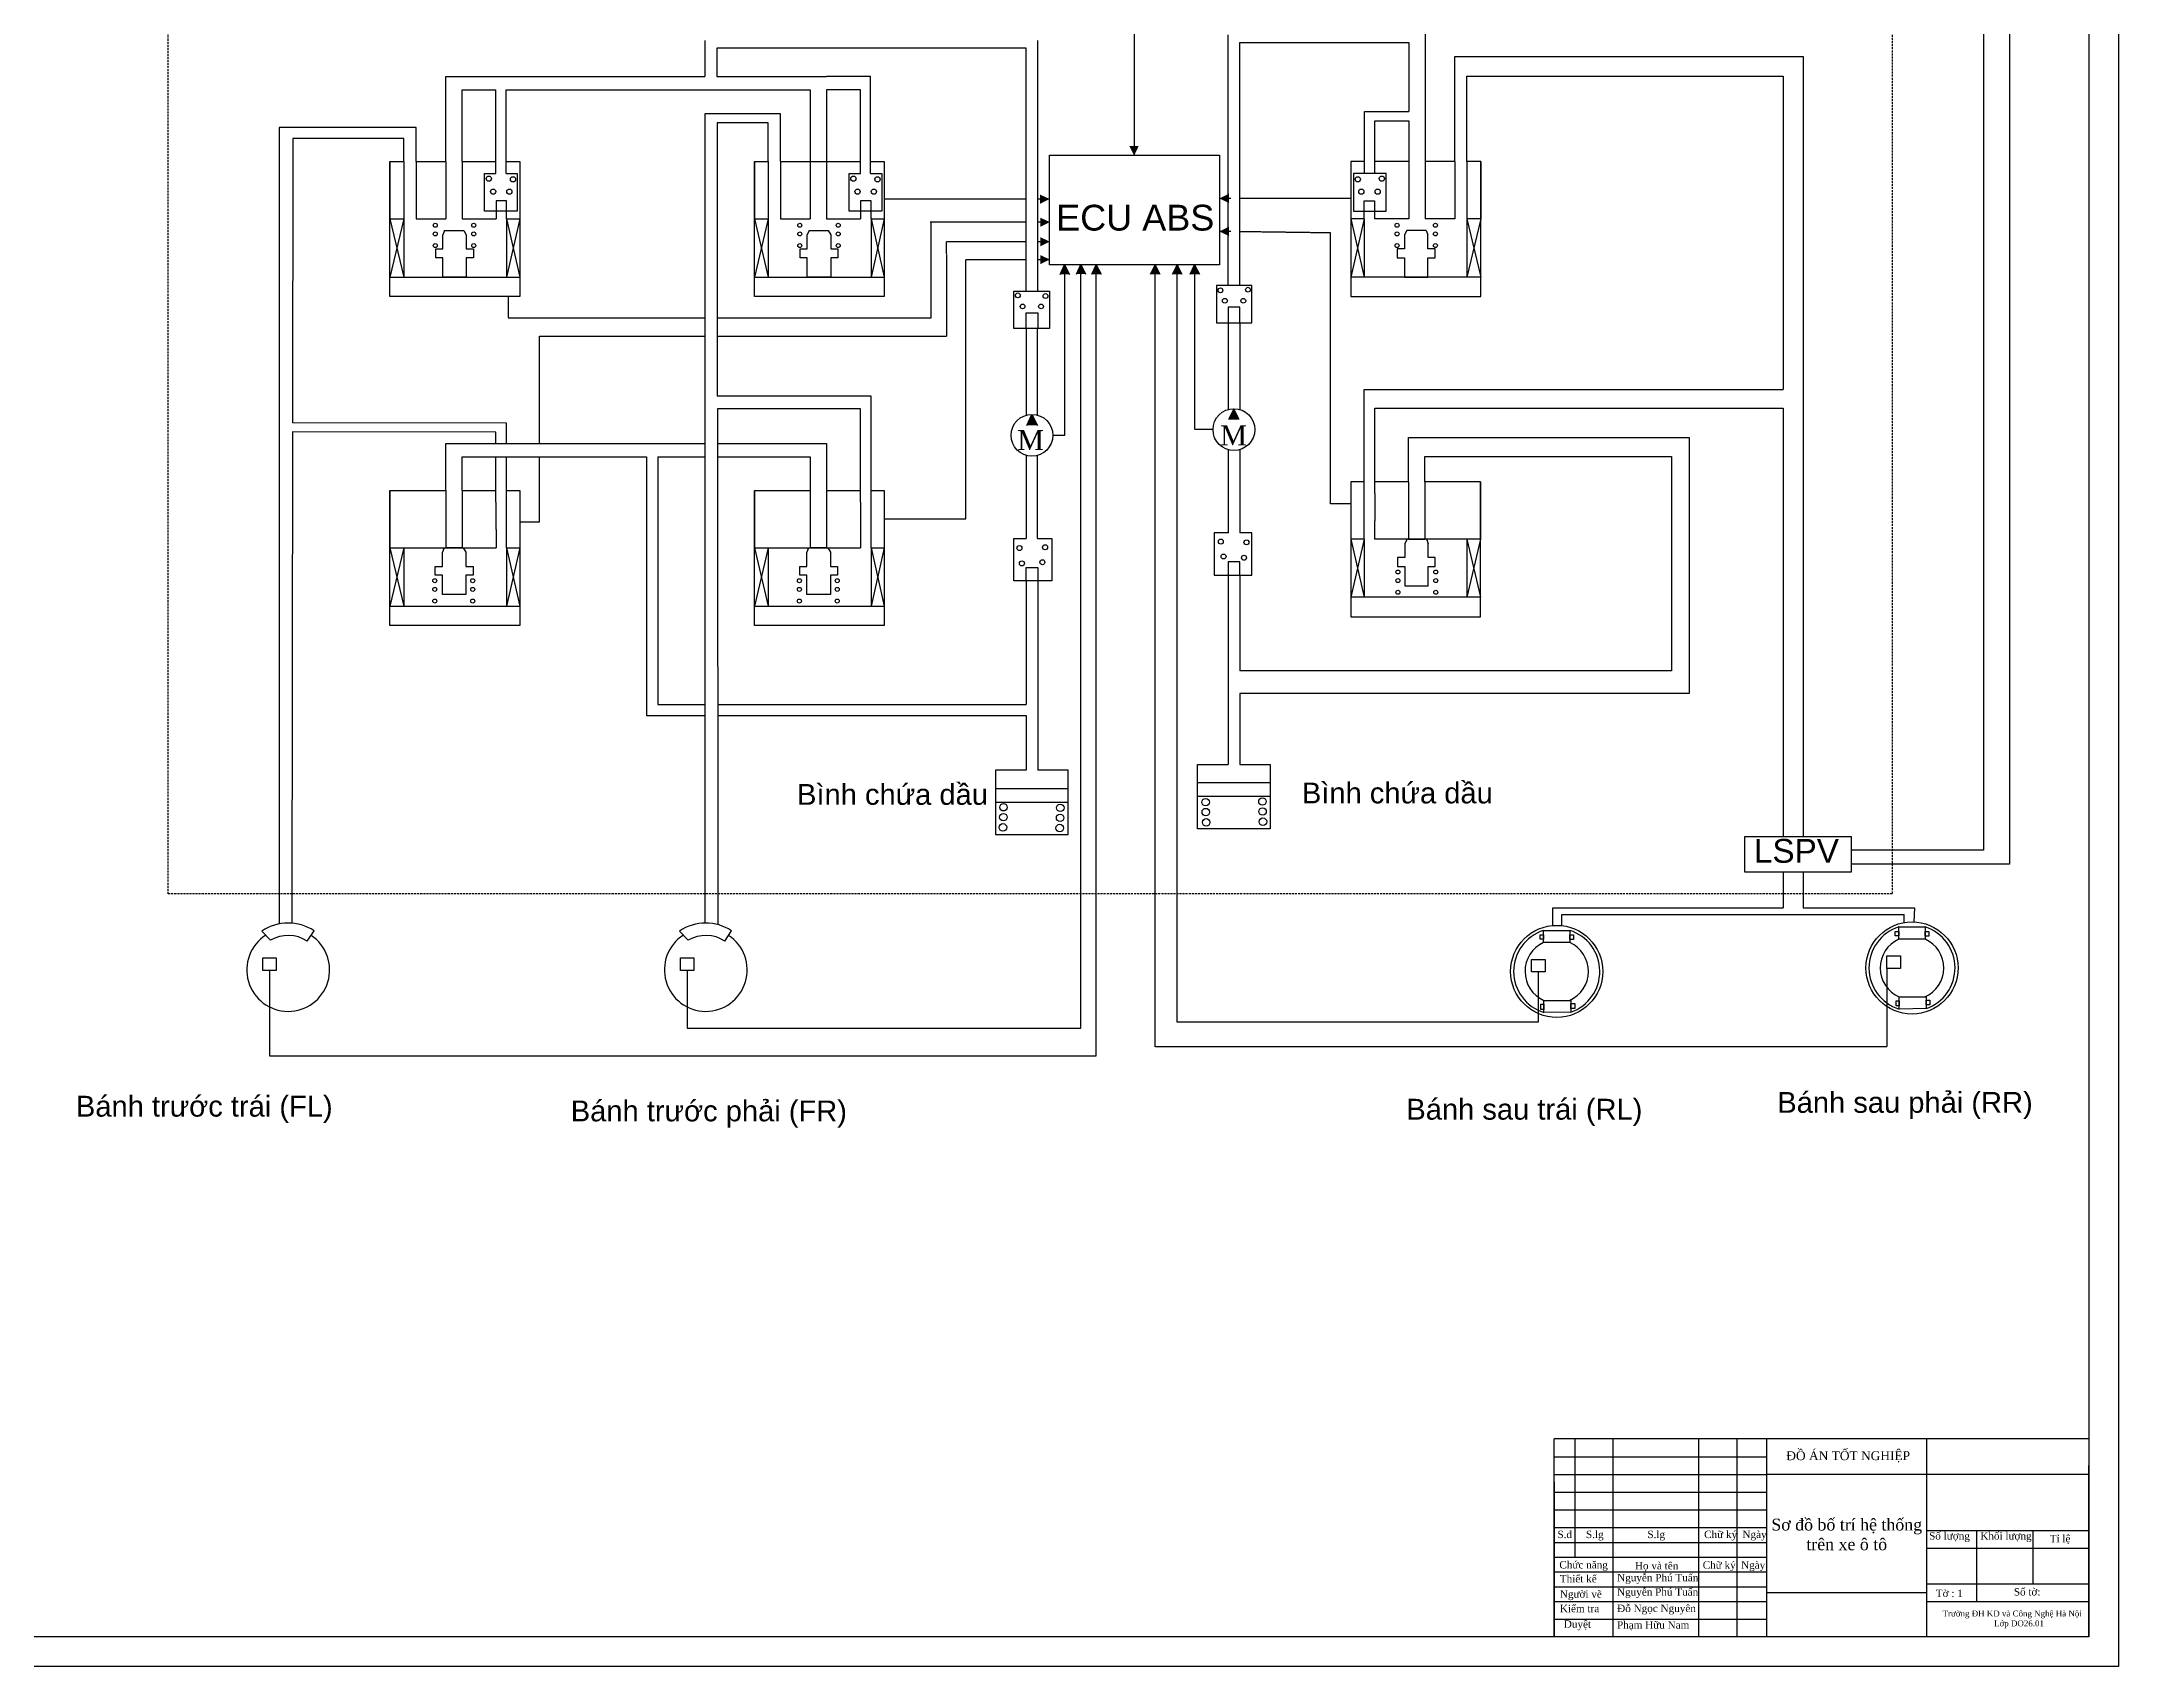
# Model space of a CAD drawing. Header units: millimetres. Extents: x 2941 to 39711, y -9887 to 8247.
# Drawn here: x 7446 to 13960, y 381 to 5479 of the extents above; entities that cross this region are included whole.
import ezdxf

# ---------------------------------------------------------------- set-up
doc = ezdxf.new("R2010")
doc.units = ezdxf.units.MM
for name, pattern in [('ACISOTGL', [3, 2, -1]), ('ACISOWELD', [3, 2, -1]), ('HIDDEN', [9.525, 6.35, -3.175])]:
    doc.linetypes.add(name, pattern=pattern)
doc.layers.add('AM_0', color=7, linetype='Continuous', lineweight=50)
doc.styles.get("Standard").update_dxf_attribs({"font": 'arial.ttf'})

msp = doc.modelspace()

# ---------------------------------------------------------------- hatches: boundary and pattern name
h = msp.add_hatch(color=256)
h.dxf.hatch_style = 1
h.paths.add_polyline_path([(10872.8, 5120.8), (10886.6, 5150.5), (10857.7, 5150.5)])
h = msp.add_hatch(color=256)
h.dxf.hatch_style = 1
h.paths.add_polyline_path([(10607.4, 4984.8), (10577.7, 4998.6), (10577.7, 4969.7)])
h = msp.add_hatch(color=256)
h.dxf.hatch_style = 1
h.paths.add_polyline_path([(11140, 4986.3), (11169.7, 4972.4), (11169.7, 5001.4)])
h = msp.add_hatch(color=256)
h.dxf.hatch_style = 1
h.paths.add_polyline_path([(10607.9, 4912.4), (10578.2, 4926.2), (10578.2, 4897.2)])
h = msp.add_hatch(color=256)
h.dxf.hatch_style = 1
h.paths.add_polyline_path([(11140, 4882.7), (11169.7, 4868.9), (11169.7, 4897.8)])
h = msp.add_hatch(color=256)
h.dxf.hatch_style = 1
h.paths.add_polyline_path([(10608, 4851), (10578.3, 4864.9), (10578.3, 4835.9)])
h = msp.add_hatch(color=256)
h.dxf.hatch_style = 1
h.paths.add_polyline_path([(10607.7, 4795), (10578, 4808.9), (10578, 4779.9)])
h = msp.add_hatch(color=256)
h.dxf.hatch_style = 1
h.paths.add_polyline_path([(10654.7, 4777.9), (10640.9, 4748.2), (10669.8, 4748.2)])
h = msp.add_hatch(color=256)
h.dxf.hatch_style = 1
h.paths.add_polyline_path([(10705.3, 4778.8), (10691.5, 4749.1), (10720.4, 4749.1)])
h = msp.add_hatch(color=256)
h.dxf.hatch_style = 1
h.paths.add_polyline_path([(10753.8, 4778.4), (10740, 4748.7), (10768.9, 4748.7)])
h = msp.add_hatch(color=256)
h.dxf.hatch_style = 1
h.paths.add_polyline_path([(10938.2, 4778.2), (10924.4, 4748.5), (10953.3, 4748.5)])
h = msp.add_hatch(color=256)
h.dxf.hatch_style = 1
h.paths.add_polyline_path([(11007.3, 4778.2), (10993.4, 4748.5), (11022.4, 4748.5)])
h = msp.add_hatch(color=256)
h.dxf.hatch_style = 1
h.paths.add_polyline_path([(11062.4, 4778.3), (11048.6, 4748.7), (11077.5, 4748.7)])
h = msp.add_hatch(color=256)
h.dxf.hatch_style = 1
h.paths.add_polyline_path([(10552.1, 4309), (10536.1, 4274.6), (10569.6, 4274.6)])
h = msp.add_hatch(color=256)
h.dxf.hatch_style = 1
h.paths.add_polyline_path([(11185.7, 4326.9), (11201.7, 4292.5), (11168.2, 4292.5)])

# ---------------------------------------------------------------- linework, layer by layer
for p, q in [((13618.3, 5984.5), (13618.3, 2916.8)), ((13536.1, 5915.1), (13536.1, 2941.4)), ((11784.9, 5849.8), (11784.9, 5102.4)), ((9525.8, 5481.7), (9525.8, 5369.3)), ((10570.4, 4695.8), (10570.4, 5481.7)), ((11167.4, 4713.6), (11167.4, 5499.6)), ((11203.6, 4713.6), (11203.6, 5475.7)), ((11203.6, 5475.7), (11733.7, 5475.7)), ((11733.7, 5475.7), (11733.7, 5258.7)), ((10534.2, 5457.9), (9564.3, 5457.9)), ((9564.3, 5457.9), (9564.3, 5369.3)), ((10534.2, 4695.8), (10534.2, 5457.9)), ((11878, 5102.4), (11878, 5431.8)), ((11878, 5431.8), (12970.9, 5431.8)), ((12970.9, 5431.8), (12970.9, 2985)), ((8713.5, 5102.4), (8713.5, 5369.3)), ((8713.5, 5369.3), (9525.8, 5369.3)), ((9564.3, 5369.3), (9907.9, 5369.3)), ((10046, 5369.3), (9907.9, 5369.3)), ((10046, 5102.4), (10046, 5369.3)), ((11916.4, 5102.4), (11916.4, 5370.1)), ((11916.4, 5370.1), (12908.4, 5370.1)), ((12908.4, 5370.1), (12908.4, 4387.2)), ((8764.7, 5102.4), (8764.7, 5326.8)), ((8764.7, 5326.8), (8870.8, 5326.8)), ((8870.8, 5102.4), (8870.8, 5326.8)), ((8902.8, 5326.8), (9856.7, 5326.8)), ((8902.8, 5102.4), (8902.8, 5326.8)), ((9856.7, 5326.8), (9856.7, 5102.4)), ((9907.9, 5326.8), (9907.9, 5102.4)), ((10014.1, 5326.8), (9907.9, 5326.8)), ((10014.1, 5102.4), (10014.1, 5326.8)), ((9763.6, 5252.4), (9525.8, 5252.4)), ((9525.8, 5252.4), (9525.8, 2713.3)), ((9587.7, 5223.2), (9564.5, 5223.2)), ((9564.5, 5223.2), (9565.3, 4365.9)), ((9619.5, 5223.2), (9587.7, 5223.2)), ((9725.2, 5223.2), (9619.5, 5223.2)), ((9725.2, 5102.4), (9725.2, 5223.2)), ((9763.6, 5102.4), (9763.6, 5252.4)), ((11595.6, 5102.4), (11595.6, 5258.7)), ((11595.6, 5258.7), (11733.7, 5258.7)), ((11627.6, 5102.4), (11627.6, 5229.6)), ((11627.6, 5229.6), (11733.7, 5229.6)), ((11733.7, 5229.6), (11733.7, 5102.4)), ((8620.4, 5209.2), (8191, 5209.2)), ((8191, 5209.2), (8191, 2711.6)), ((8234, 5174), (8232.9, 4282.7)), ((8582, 5174), (8234, 5174)), ((8582, 5102.4), (8582, 5174)), ((8620.4, 5102.4), (8620.4, 5209.2)), ((8538.7, 5102.4), (8538.7, 4946.1)), ((8538.7, 5102.4), (8538.7, 4922.5)), ((8582, 5102.4), (8582, 4739.7)), ((8620.4, 5102.4), (8620.4, 4922.5)), ((8713.5, 5102.4), (8713.5, 4922.5)), ((8764.7, 5102.4), (8764.7, 4922.5)), ((8870.8, 5065.2), (8870.8, 5102.4)), ((8902.8, 5065.2), (8902.8, 5102.4)), ((9681.9, 5102.4), (9681.9, 4946.1)), ((9681.9, 5102.4), (9681.9, 4922.5)), ((9725.2, 5102.4), (9725.2, 4739.7)), ((9763.6, 5102.4), (9763.6, 4922.5)), ((9856.7, 5102.4), (9856.7, 4922.5)), ((9907.9, 5102.4), (9907.9, 4922.5)), ((10014.1, 5065.2), (10014.1, 5102.4)), ((10046, 5065.2), (10046, 5102.4)), ((11595.6, 5065.2), (11595.6, 5102.4)), ((11627.6, 5065.2), (11627.6, 5102.4)), ((11733.7, 5102.4), (11733.7, 4922.5)), ((11784.9, 5102.4), (11784.9, 4922.5)), ((11878, 5102.4), (11878, 4922.5)), ((11916.4, 5102.4), (11916.4, 4739.7)), ((11959.7, 5102.4), (11959.7, 4946.1)), ((11959.7, 5102.4), (11959.7, 4922.5)), ((8904.1, 4979.4), (8871.3, 4979.4)), ((8871.3, 4979.4), (8871.3, 4922.5)), ((8904.1, 4922.5), (8904.1, 4979.4)), ((10047.4, 4979.4), (10014.6, 4979.4)), ((10014.6, 4979.4), (10014.6, 4922.5)), ((10047.4, 4922.5), (10047.4, 4979.4)), ((11594.2, 4922.5), (11594.2, 4979.4)), ((11594.2, 4979.4), (11627, 4979.4)), ((11627, 4979.4), (11627, 4922.5)), ((8538.7, 4922.5), (8582, 4922.5)), ((8538.7, 4922.5), (8582, 4739.7)), ((8582, 4922.5), (8538.7, 4739.7)), ((8620.4, 4922.5), (8713.5, 4922.5)), ((8709.8, 4886.2), (8704.3, 4872.1)), ((8709.8, 4886.2), (8769.9, 4886.2)), ((8764.7, 4922.5), (8871.3, 4922.5)), ((8769.9, 4886.2), (8777.9, 4872.1)), ((8904.1, 4922.5), (8945.6, 4922.5)), ((8904.1, 4922.5), (8904.1, 4739.7)), ((8904.1, 4922.5), (8945.6, 4739.7)), ((8945.6, 4922.5), (8904.1, 4739.7)), ((9681.9, 4922.5), (9725.2, 4922.5)), ((9681.9, 4922.5), (9725.2, 4739.7)), ((9725.2, 4922.5), (9681.9, 4739.7)), ((9763.6, 4922.5), (9856.7, 4922.5)), ((9853, 4886.2), (9847.5, 4872.1)), ((9853, 4886.2), (9913.2, 4886.2)), ((9907.9, 4922.5), (10014.6, 4922.5)), ((9913.2, 4886.2), (9921.2, 4872.1)), ((10047.4, 4922.5), (10088.9, 4922.5)), ((10047.4, 4922.5), (10047.4, 4739.7)), ((10047.4, 4922.5), (10088.9, 4739.7)), ((10088.9, 4922.5), (10047.4, 4739.7)), ((11594.2, 4922.5), (11552.7, 4922.5)), ((11594.2, 4922.5), (11552.7, 4739.7)), ((11552.7, 4922.5), (11594.2, 4739.7)), ((11594.2, 4922.5), (11594.2, 4739.7)), ((11733.7, 4922.5), (11627, 4922.5)), ((11728.4, 4886.2), (11720.4, 4872.1)), ((11788.6, 4886.2), (11728.4, 4886.2)), ((11878, 4922.5), (11784.9, 4922.5)), ((11788.6, 4886.2), (11794.1, 4872.1)), ((11959.7, 4922.5), (11916.4, 4922.5)), ((11959.7, 4922.5), (11916.4, 4739.7)), ((11916.4, 4922.5), (11959.7, 4739.7)), ((10640.9, 4748.2), (10654.7, 4777.9)), ((10654.7, 4777.9), (10669.8, 4748.2)), ((10691.5, 4749.1), (10705.3, 4778.8)), ((10705.3, 4778.8), (10720.4, 4749.1)), ((10740, 4748.7), (10753.8, 4778.4)), ((10753.8, 4778.4), (10768.9, 4748.7)), ((10924.4, 4748.5), (10938.2, 4778.2)), ((10938.2, 4778.2), (10953.3, 4748.5)), ((10993.4, 4748.5), (11007.3, 4778.2)), ((11007.3, 4778.2), (11022.4, 4748.5)), ((11048.6, 4748.7), (11062.4, 4778.3)), ((11062.4, 4778.3), (11077.5, 4748.7)), ((8538.7, 4678.3), (8538.7, 4739.7)), ((8538.7, 4739.7), (8945.6, 4739.7)), ((9681.9, 4678.3), (9681.9, 4739.7)), ((9681.9, 4739.7), (10088.9, 4739.7)), ((11959.7, 4739.7), (11552.7, 4739.7)), ((11959.7, 4678.3), (11959.7, 4739.7)), ((10534.2, 4578.2), (10534.2, 4627.8)), ((10534.2, 4627.8), (10570.4, 4627.8)), ((10570.4, 4627.8), (10570.4, 4578.2)), ((11203.6, 4645.7), (11167.4, 4645.7)), ((11167.4, 4645.7), (11167.4, 4596.1)), ((11203.6, 4596.1), (11203.6, 4645.7)), ((10534.2, 4578.2), (10534.2, 4306.5)), ((10569.2, 4306.7), (10569.2, 4578.2)), ((11168.6, 4324.6), (11168.6, 4596.1)), ((11203.6, 4596.1), (11203.6, 4324.3)), ((10047.4, 4366.3), (9565.3, 4365.9)), ((10047.4, 4070.5), (10047.4, 4366.3)), ((11593.9, 4097.8), (11593.9, 4387.2)), ((11593.9, 4387.2), (12908.4, 4387.2)), ((10014.1, 4326.4), (9565.4, 4326)), ((9565.4, 4326), (9566.9, 2708.4)), ((10014.1, 4051.9), (10014.1, 4326.4)), ((10536.1, 4274.6), (10552.1, 4309)), ((10552.1, 4309), (10569.6, 4274.6)), ((11185.7, 4326.9), (11168.2, 4292.5)), ((11201.7, 4292.5), (11185.7, 4326.9)), ((11627.2, 4097.8), (11627.2, 4328.4)), ((11627.2, 4328.4), (12908.4, 4328.4)), ((12908.4, 4328.4), (12908.4, 2985)), ((8232.8, 4254), (8230.9, 2716.2)), ((8870.8, 4253.2), (8232.8, 4254)), ((8904.1, 4281.9), (8232.9, 4282.7)), ((8870.8, 4217.4), (8870.8, 4253.2)), ((8904.1, 4217.4), (8904.1, 4281.9)), ((11733.3, 4097.8), (11733.3, 4236.4)), ((11733.3, 4236.4), (12613.4, 4236.4)), ((12613.4, 4236.4), (12613.4, 3433.3)), ((8713.5, 4070.5), (8713.5, 4217.4)), ((8713.5, 4217.4), (9525.8, 4217.4)), ((8764.7, 4070.5), (8764.7, 4176.2)), ((8764.7, 4176.2), (9343.1, 4176.2)), ((8870.8, 4070.5), (8870.8, 4176.2)), ((8904.1, 4070.5), (8904.1, 4176.2)), ((9343.1, 4176.2), (9343.1, 3364.4)), ((9378.7, 4176.2), (9525.8, 4176.2)), ((9378.7, 4176.2), (9378.7, 3398.3)), ((9565.5, 4217.4), (9907.9, 4217.4)), ((9565.5, 4176.2), (9856.7, 4176.2)), ((9856.7, 4176.2), (9856.7, 4070.5)), ((9907.9, 4217.4), (9907.9, 4070.5)), ((10534.2, 4180.4), (10534.2, 3919.6)), ((10569.2, 3919.6), (10569.2, 4180.1)), ((11168.6, 3937.5), (11168.6, 4198)), ((11203.6, 4198.2), (11203.6, 3937.5)), ((11784.6, 4097.8), (11784.6, 4177.3)), ((11784.6, 4177.3), (12558.2, 4177.3)), ((12558.2, 4177.3), (12558.2, 3504.2)), ((8538.7, 4070.5), (8538.7, 3914.2)), ((8538.7, 4070.5), (8538.7, 3890.6)), ((8713.5, 4070.5), (8713.5, 3890.6)), ((8764.7, 4070.5), (8764.7, 3890.6)), ((8870.8, 4033.3), (8870.8, 4070.5)), ((8904.1, 3947.6), (8904.1, 4070.5)), ((9681.9, 4070.5), (9681.9, 3914.2)), ((9681.9, 4070.5), (9681.9, 3890.6)), ((9856.7, 4070.5), (9856.7, 3890.6)), ((9907.9, 4070.5), (9907.9, 3890.6)), ((10014.1, 4033.3), (10014.1, 4070.5)), ((10047.4, 3947.6), (10047.4, 4070.5)), ((11593.9, 3974.9), (11593.9, 4097.8)), ((11627.2, 4060.7), (11627.2, 4097.8)), ((11627.2, 4060.7), (11627.2, 3974.9)), ((11733.3, 4097.8), (11733.3, 3917.9)), ((11784.6, 4097.8), (11784.6, 3917.9)), ((11959.4, 4097.8), (11959.4, 3941.6)), ((11959.4, 4097.8), (11959.4, 3917.9)), ((8870.8, 4033.3), (8870.8, 3947.6)), ((10014.1, 4033.3), (10014.1, 3947.6)), ((11593.9, 3917.9), (11593.9, 3974.9)), ((11626.7, 3974.9), (11626.7, 3917.9)), ((8871.3, 3947.6), (8871.3, 3890.6)), ((8904.1, 3890.6), (8904.1, 3947.6)), ((10014.6, 3947.6), (10014.6, 3890.6)), ((10047.4, 3890.6), (10047.4, 3947.6)), ((11593.9, 3917.9), (11552.4, 3917.9)), ((11593.9, 3917.9), (11552.4, 3735.1)), ((11552.4, 3917.9), (11593.9, 3735.1)), ((11593.9, 3917.9), (11593.9, 3735.1)), ((11733.3, 3917.9), (11626.7, 3917.9)), ((11729.4, 3917.8), (11721.4, 3903.7)), ((11789.6, 3917.8), (11729.4, 3917.8)), ((11733.3, 3917.9), (11784.6, 3917.9)), ((11877.7, 3917.9), (11784.6, 3917.9)), ((11789.6, 3917.8), (11795, 3903.7)), ((11916.1, 3917.9), (11877.7, 3917.9)), ((11959.4, 3917.9), (11916.1, 3917.9)), ((11916.1, 3917.9), (11916.1, 3735.1)), ((11959.4, 3917.9), (11916.1, 3735.1)), ((11916.1, 3917.9), (11959.4, 3735.1)), ((8538.7, 3890.6), (8582, 3890.6)), ((8538.7, 3890.6), (8582, 3707.8)), ((8582, 3890.6), (8538.7, 3707.8)), ((8582, 3890.6), (8582, 3707.8)), ((8582, 3890.6), (8620.4, 3890.6)), ((8620.4, 3890.6), (8713.5, 3890.6)), ((8708.5, 3890.4), (8703, 3876.3)), ((8708.5, 3890.4), (8768.6, 3890.4)), ((8764.7, 3890.6), (8713.5, 3890.6)), ((8764.7, 3890.6), (8871.3, 3890.6)), ((8768.6, 3890.4), (8776.6, 3876.3)), ((8904.1, 3890.6), (8945.6, 3890.6)), ((8904.1, 3890.6), (8904.1, 3707.8)), ((8904.1, 3890.6), (8945.6, 3707.8)), ((8945.6, 3890.6), (8904.1, 3707.8)), ((9681.9, 3890.6), (9725.2, 3890.6)), ((9681.9, 3890.6), (9725.2, 3707.8)), ((9725.2, 3890.6), (9681.9, 3707.8)), ((9725.2, 3890.6), (9725.2, 3707.8)), ((9725.2, 3890.6), (9763.6, 3890.6)), ((9763.6, 3890.6), (9856.7, 3890.6)), ((9851.7, 3890.4), (9846.2, 3876.3)), ((9851.7, 3890.4), (9911.9, 3890.4)), ((9907.9, 3890.6), (9856.7, 3890.6)), ((9907.9, 3890.6), (10014.6, 3890.6)), ((9911.9, 3890.4), (9919.9, 3876.3)), ((10047.4, 3890.6), (10088.9, 3890.6)), ((10047.4, 3890.6), (10047.4, 3707.8)), ((10047.4, 3890.6), (10088.9, 3707.8)), ((10088.9, 3890.6), (10047.4, 3707.8)), ((11167.4, 3846.9), (11167.4, 3804.2)), ((11169.8, 3846.9), (11167.4, 3846.9)), ((11203.6, 3846.9), (11169.8, 3846.9)), ((11169.8, 3846.9), (11169.8, 3846.9)), ((11203.6, 3804.2), (11203.6, 3846.9)), ((10534.2, 3786.3), (10534.2, 3829)), ((10534.2, 3829), (10568, 3829)), ((10534.2, 3786.3), (10534.2, 3398.3)), ((10568, 3829), (10568, 3829)), ((10568, 3829), (10570.4, 3829)), ((10570.4, 3829), (10570.4, 3786.3)), ((10570.4, 3786.3), (10570.4, 3192.5)), ((11167.4, 3804.2), (11167.4, 3210.4)), ((11203.6, 3804.2), (11203.6, 3504.2)), ((11959.4, 3735.1), (11552.4, 3735.1)), ((11959.4, 3673.8), (11959.4, 3735.1)), ((8538.7, 3646.5), (8538.7, 3707.8)), ((8538.7, 3707.8), (8945.6, 3707.8)), ((9681.9, 3646.5), (9681.9, 3707.8)), ((9681.9, 3707.8), (10088.9, 3707.8)), ((12558.2, 3504.2), (11203.6, 3504.2)), ((9378.7, 3398.3), (9525.8, 3398.3)), ((9566.2, 3398.3), (10534.2, 3398.3)), ((11203.6, 3433.3), (11203.6, 3416.2)), ((12613.4, 3433.3), (11203.6, 3433.3)), ((11203.6, 3416.2), (11203.6, 3382.2)), ((9343.1, 3364.4), (9525.8, 3364.4)), ((9566.3, 3364.4), (10534.2, 3364.4)), ((10534.2, 3364.4), (10534.2, 3192.5)), ((11203.6, 3382.2), (11203.6, 3210.4)), ((10438.1, 3135.3), (10666.2, 3135.3)), ((11299.7, 3153.1), (11071.6, 3153.1)), ((10438.1, 3091.9), (10666.2, 3091.9)), ((11299.7, 3109.8), (11071.6, 3109.8)), ((13536.1, 2941.4), (13121.5, 2941.4)), ((12908.4, 2873.2), (12908.4, 2760.9)), ((12970.9, 2873.2), (12970.9, 2760.9)), ((13618.3, 2898.3), (13121.5, 2898.3)), ((13618.3, 2916.8), (13618.3, 2916.8)), ((13618.3, 2916.8), (13618.3, 2913)), ((13618.3, 2913), (13618.3, 2898.3)), ((12185.5, 2705.3), (12185.5, 2760.9)), ((12185.5, 2760.9), (12908.4, 2760.9)), ((12213.5, 2705.1), (12213.5, 2739.7)), ((12213.5, 2739.7), (13288, 2739.7)), ((12970.9, 2760.9), (13320.1, 2760.9)), ((13288, 2714.8), (13288, 2739.7)), ((13320.1, 2760.9), (13318.3, 2716.7)), ((8164, 2659), (8137.1, 2688)), ((8230.9, 2716.2), (8230.7, 2712.8)), ((8279.2, 2656.4), (8300.6, 2688.9)), ((9473.7, 2659), (9446.8, 2688)), ((9588.9, 2656.4), (9610.3, 2688.9))]:
    msp.add_line(p, q)
at = {"linetype": 'ACISOTGL'}
for p, q in [((10873.6, 5122.3), (10873.6, 5612.1)), ((10088.9, 4984.9), (10534.2, 4984.9)), ((10570.4, 4984.9), (10607.2, 4984.9)), ((11176.4, 4985.9), (11140, 4985.9)), ((11552.7, 4985.9), (11203.6, 4985.9)), ((10232.7, 4912.8), (10534.2, 4912.8)), ((10236.5, 4872.5), (10236.5, 4912.8)), ((10570.4, 4912.8), (10603.4, 4912.8)), ((10236.5, 4612.4), (10236.5, 4872.5)), ((10284, 4851.6), (10534.2, 4851.6)), ((10570.4, 4851.6), (10606.3, 4851.6)), ((11176.4, 4882.4), (11140, 4882.9)), ((11488.4, 4878.2), (11203.6, 4882.1)), ((11488.4, 4028.1), (11488.4, 4878.2)), ((10284.9, 4554.8), (10284.9, 4796.9)), ((10654.9, 4243.4), (10654.9, 4778.6)), ((10705.2, 2383.8), (10705.2, 4778.6)), ((10753.9, 2296.8), (10753.9, 4778.6)), ((10938.6, 2324.4), (10938.6, 4778.6)), ((11007.7, 2401.9), (11007.7, 4778.6)), ((11062.9, 4261.3), (11062.9, 4778.6)), ((8909.3, 4678.3), (8909.3, 4612.4)), ((8909.3, 4612.4), (9525.8, 4612.4)), ((9565.1, 4612.4), (10236.5, 4612.4)), ((9007.5, 4217.4), (9007.5, 4554.8)), ((9007.5, 4554.8), (9525.8, 4554.8)), ((9565.1, 4554.8), (10284.9, 4554.8)), ((10617.7, 4243.4), (10654.9, 4243.4)), ((11120.1, 4261.3), (11062.9, 4261.3)), ((9007.5, 3972.2), (9007.5, 4176.2)), ((11552.4, 4028.1), (11488.4, 4028.1)), ((8945.6, 3972.2), (9007.5, 3972.2)), ((8160.9, 2564.3), (8160.9, 2296.8)), ((9470.6, 2564.3), (9470.6, 2383.8)), ((12140.2, 2559.8), (12140.2, 2401.9)), ((13233.3, 2570.7), (13233.3, 2324.4)), ((9470.6, 2383.8), (10705.2, 2383.8)), ((12140.2, 2401.9), (11007.7, 2401.9)), ((8160.9, 2296.8), (10753.9, 2296.8)), ((13233.3, 2324.4), (10938.6, 2324.4))]:
    msp.add_line(p, q, dxfattribs=at)
at = {"linetype": 'ACISOWELD'}
for p, q in [((10284.9, 4796.9), (10284, 4851.6)), ((10344.5, 3981.8), (10344.5, 4795.1)), ((10344.5, 4795.1), (10534.2, 4795.1)), ((10570.4, 4795.1), (10607.2, 4795.1)), ((10088.9, 3981.8), (10344.5, 3981.8))]:
    msp.add_line(p, q, dxfattribs=at)
at = {"linetype": 'HIDDEN'}
msp.add_lwpolyline([(7842.9, 5689.2), (13250.3, 5689.2), (13250.3, 2804.9), (7842.9, 2804.9)], close=True, dxfattribs=at)
for points in [[(8902.8, 5102.4), (8945.6, 5102.4), (8945.6, 4678.3), (8538.7, 4678.3), (8538.7, 5102.4), (8582, 5102.4)], [(8620.4, 5102.4), (8713.5, 5102.4)], [(8764.7, 5102.4), (8870.8, 5102.4)], [(10046, 5102.4), (10088.9, 5102.4), (10088.9, 4678.3), (9681.9, 4678.3), (9681.9, 5102.4), (9725.2, 5102.4)], [(9763.6, 5102.4), (10014.1, 5102.4)], [(11595.6, 5102.4), (11552.7, 5102.4), (11552.7, 4678.3), (11959.7, 4678.3), (11959.7, 5102.4), (11916.4, 5102.4)], [(11733.7, 5102.4), (11627.6, 5102.4)], [(11878, 5102.4), (11784.9, 5102.4)], [(8902.8, 5065.2), (8937.5, 5065.2), (8937.5, 4946.9), (8835.5, 4946.9), (8835.5, 5065.2), (8870.8, 5065.2)], [(10046, 5065.2), (10080.8, 5065.2), (10080.8, 4946.9), (9978.8, 4946.9), (9978.8, 5065.2), (10014.1, 5065.2)], [(8704.3, 4800), (8682.1, 4800), (8682.1, 4828), (8704.3, 4828)], [(8704.3, 4828), (8704.3, 4872.1)], [(8777.9, 4872.1), (8777.9, 4828)], [(8777.9, 4828), (8800.5, 4828), (8800.5, 4800), (8777.9, 4800)], [(9847.5, 4800), (9825.3, 4800), (9825.3, 4828), (9847.5, 4828)], [(9847.5, 4828), (9847.5, 4872.1)], [(9921.2, 4872.1), (9921.2, 4828)], [(9921.2, 4828), (9943.7, 4828), (9943.7, 4800), (9921.2, 4800)], [(11720.4, 4828), (11697.9, 4828), (11697.9, 4800), (11720.4, 4800)], [(11720.4, 4872.1), (11720.4, 4828)], [(11794.1, 4828), (11794.1, 4872.1)], [(11794.1, 4800), (11816.3, 4800), (11816.3, 4828), (11794.1, 4828)], [(8777.9, 4800), (8777.9, 4739.7), (8704.3, 4739.7), (8704.3, 4800)], [(9921.2, 4800), (9921.2, 4739.7), (9847.5, 4739.7), (9847.5, 4800)], [(11720.4, 4800), (11720.4, 4739.7), (11794.1, 4739.7), (11794.1, 4800)], [(8904.1, 4070.5), (8945.6, 4070.5), (8945.6, 3646.5), (8538.7, 3646.5), (8538.7, 4070.5), (8713.5, 4070.5)], [(8764.7, 4070.5), (8870.8, 4070.5)], [(10047.4, 4070.5), (10088.9, 4070.5), (10088.9, 3646.5), (9681.9, 3646.5), (9681.9, 4070.5), (9856.7, 4070.5)], [(9907.9, 4070.5), (10014.1, 4070.5)], [(11593.9, 4097.8), (11552.4, 4097.8), (11552.4, 3673.8), (11959.4, 3673.8), (11959.4, 4097.8), (11784.6, 4097.8)], [(11733.3, 4097.8), (11627.2, 4097.8)], [(10569.2, 3919.6), (10614.3, 3919.6), (10614.3, 3786.3), (10495.8, 3786.3), (10495.8, 3919.6), (10534.2, 3919.6)], [(11168.6, 3937.5), (11123.5, 3937.5), (11123.5, 3804.2), (11242, 3804.2), (11242, 3937.5), (11203.6, 3937.5)], [(8703, 3832.2), (8703, 3876.3)], [(8776.6, 3876.3), (8776.6, 3832.2)], [(9846.2, 3832.2), (9846.2, 3876.3)], [(9919.9, 3876.3), (9919.9, 3832.2)], [(11721.4, 3859.5), (11698.8, 3859.5), (11698.8, 3831.6), (11721.4, 3831.6)], [(11721.4, 3903.7), (11721.4, 3859.5)], [(11795, 3859.5), (11795, 3903.7)], [(11795, 3831.6), (11817.2, 3831.6), (11817.2, 3859.5), (11795, 3859.5)], [(8703, 3804.2), (8680.8, 3804.2), (8680.8, 3832.2), (8703, 3832.2)], [(8776.6, 3804.2), (8776.6, 3743.9), (8703, 3743.9), (8703, 3804.2)], [(8776.6, 3832.2), (8799.2, 3832.2), (8799.2, 3804.2), (8776.6, 3804.2)], [(9846.2, 3804.2), (9824, 3804.2), (9824, 3832.2), (9846.2, 3832.2)], [(9919.9, 3804.2), (9919.9, 3743.9), (9846.2, 3743.9), (9846.2, 3804.2)], [(9919.9, 3832.2), (9942.4, 3832.2), (9942.4, 3804.2), (9919.9, 3804.2)], [(11721.4, 3831.6), (11721.4, 3771.2), (11795, 3771.2), (11795, 3831.6)], [(10534.2, 3192.5), (10438.1, 3192.5), (10438.1, 2991.3), (10666.2, 2991.3), (10666.2, 3192.5), (10570.4, 3192.5)], [(11203.6, 3210.4), (11299.7, 3210.4), (11299.7, 3009.2), (11071.6, 3009.2), (11071.6, 3210.4), (11167.4, 3210.4)]]:
    msp.add_lwpolyline(points)
for points in [[(10607.2, 5122.3), (11140, 5122.3), (11140, 4778.6), (10607.2, 4778.6)], [(11662.8, 5065.2), (11560.8, 5065.2), (11560.8, 4946.9), (11662.8, 4946.9)], [(10495.7, 4695.8), (10607, 4695.8), (10607, 4578.2), (10495.7, 4578.2)], [(11242.1, 4713.6), (11130.8, 4713.6), (11130.8, 4596.1), (11242.1, 4596.1)], [(12787.5, 2985), (13121.5, 2985), (13121.5, 2873.2), (12787.5, 2873.2)], [(12145.6, 2675.9), (12156.5, 2675.9), (12156.5, 2662.5), (12145.6, 2662.5)], [(12156.5, 2689.9), (12239.6, 2689.9), (12239.6, 2651.8), (12156.5, 2651.8)], [(12239.6, 2676.1), (12251.1, 2676.1), (12251.1, 2661.6), (12239.6, 2661.6)], [(13259.9, 2686.8), (13270.7, 2686.8), (13270.7, 2673.5), (13259.9, 2673.5)], [(13270.7, 2700.8), (13353.8, 2700.8), (13353.8, 2662.7), (13270.7, 2662.7)], [(13353.8, 2687), (13365.3, 2687), (13365.3, 2672.5), (13353.8, 2672.5)], [(13233.3, 2610), (13275.7, 2610), (13275.7, 2570.7), (13233.3, 2570.7)], [(8139.7, 2603.7), (8182.2, 2603.7), (8182.2, 2564.3), (8139.7, 2564.3)], [(9449.4, 2603.7), (9491.9, 2603.7), (9491.9, 2564.3), (9449.4, 2564.3)], [(12119, 2599.1), (12161.5, 2599.1), (12161.5, 2559.8), (12119, 2559.8)], [(13271.9, 2481.3), (13356.5, 2481.3), (13356.5, 2444.7), (13271.7, 2443.4)], [(12148, 2458.3), (12157.5, 2458.3), (12157.5, 2442.1), (12148, 2442.1)], [(12157.7, 2470.4), (12242.3, 2470.4), (12242.3, 2433.7), (12157.5, 2432.5)], [(12242.3, 2460.4), (12254.3, 2460.4), (12254.3, 2445.4), (12242.3, 2445.4)], [(13262.2, 2469.2), (13271.7, 2469.2), (13271.7, 2453), (13262.2, 2453)], [(13356.5, 2471.3), (13368.5, 2471.3), (13368.5, 2456.4), (13356.5, 2456.4)]]:
    msp.add_lwpolyline(points, close=True)
for centre, radius in [((8848.7, 5048.6), 8.16), ((8862, 5007.9), 8.16), ((8913.1, 5007.9), 8.16), ((8924.5, 5046.6), 8.16), ((9992, 5048.6), 8.16), ((10005.3, 5007.9), 8.16), ((10056.4, 5007.9), 8.16), ((10067.7, 5046.6), 8.16), ((11573.9, 5046.6), 8.16), ((11585.2, 5007.9), 8.16), ((11636.4, 5007.9), 8.16), ((11649.7, 5048.6), 8.16), ((8680.7, 4902.3), 6.27), ((8801.2, 4902.3), 6.27), ((9824, 4902.3), 6.27), ((9944.4, 4902.3), 6.27), ((11697.2, 4902.3), 6.27), ((11817.6, 4902.3), 6.27), ((8680.7, 4875.2), 6.27), ((8680.7, 4838.6), 6.27), ((8801.2, 4875.2), 6.27), ((8801.2, 4838.6), 6.27), ((9824, 4875.2), 6.27), ((9824, 4838.6), 6.27), ((9944.4, 4875.2), 6.27), ((9944.4, 4838.6), 6.27), ((11697.2, 4875.2), 6.27), ((11697.2, 4838.6), 6.27), ((11817.6, 4875.2), 6.27), ((11817.6, 4838.6), 6.27), ((11143.2, 4698.1), 7.51), ((11229.9, 4700.1), 7.51), ((10507.9, 4682.3), 7.51), ((10522.8, 4647.6), 7.51), ((10580.7, 4647.6), 7.51), ((10594.6, 4680.3), 7.51), ((11157.1, 4665.4), 7.51), ((11215, 4665.4), 7.51), ((10552.2, 4243.4), 65.6), ((11185.6, 4261.3), 65.6), ((11144.5, 3909.9), 7.8), ((11224.9, 3907.5), 7.8), ((10512.9, 3889.6), 7.8), ((10520.7, 3841.5), 7.8), ((10584.8, 3845.2), 7.8), ((10593.3, 3892.1), 7.8), ((11153, 3863.1), 7.8), ((11217.1, 3859.3), 7.8), ((8679.3, 3787.1), 6.27), ((8798.2, 3787.1), 6.27), ((9822.6, 3787.1), 6.27), ((9941.4, 3787.1), 6.27), ((11699.9, 3814.5), 6.27), ((11699.9, 3787.4), 6.27), ((11818.7, 3814.5), 6.27), ((11818.7, 3787.4), 6.27), ((8679.3, 3760), 6.27), ((8679.3, 3723.4), 6.27), ((8798.2, 3760), 6.27), ((8798.2, 3723.4), 6.27), ((9822.6, 3760), 6.27), ((9822.6, 3723.4), 6.27), ((9941.4, 3760), 6.27), ((9941.4, 3723.4), 6.27), ((11699.9, 3750.8), 6.27), ((11818.7, 3750.8), 6.27), ((10462.8, 3076.6), 11.8), ((10640.9, 3074.6), 11.8), ((11096.9, 3092.4), 11.8), ((11097.3, 3061.2), 11.8), ((11275, 3094.4), 11.8), ((11275.4, 3063.2), 11.8), ((10461.2, 3013.2), 11.8), ((10462.4, 3045.3), 11.8), ((10639.3, 3011.2), 11.8), ((10640.5, 3043.3), 11.8), ((11098.5, 3029.1), 11.8), ((11276.6, 3031.1), 11.8), ((12198, 2561.4), 144.5), ((13312.3, 2572.3), 144.5)]:
    msp.add_circle(centre, radius)
for centre, radius, start, end in [((8219.5, 2565.9), 129.9, 122.82036, 56.60527), ((8219.5, 2565.9), 147.4, 56.60527, 124.02569), ((8219.5, 2565.9), 108.4, 56.60527, 120.80286), ((9529.2, 2565.9), 129.9, 122.82036, 56.60527), ((9529.2, 2565.9), 147.4, 56.60527, 124.02569), ((9529.2, 2565.9), 108.4, 56.60527, 120.80286), ((12198, 2561.4), 135.1, 107.89401, 252.52348), ((12198, 2561.4), 135.1, 289.11887, 72.10599), ((13312.3, 2572.3), 135.1, 107.89401, 252.52348), ((13312.3, 2572.3), 135.1, 289.11887, 72.10599), ((12198, 2561.4), 99.5, 114.65689, 246.09188), ((12198, 2561.4), 99.5, 293.90812, 65.32842), ((13312.3, 2572.3), 99.5, 114.65689, 246.09188), ((13312.3, 2572.3), 99.5, 293.90812, 65.32842)]:
    msp.add_arc(centre, radius, start, end)
at = {"layer": 'AM_0', "lineweight": -2}
for p, q in [((12189.7, 473.5), (12189.7, 1094.5)), ((13357.4, 1094.5), (12189.7, 1094.5)), ((13357.4, 1094.5), (12189.7, 1094.5)), ((12254.6, 1094.5), (12254.6, 723.8)), ((12375, 473.5), (12375, 1094.5)), ((12643.8, 473.5), (12643.8, 1094.5)), ((12764.3, 473.5), (12764.3, 1094.5)), ((12857, 473.5), (12857, 1094.5)), ((13867.1, 1094.5), (13357.4, 1094.5)), ((13357.4, 1094.5), (13357.4, 974)), ((13867.1, 1094.5), (13357.4, 1094.5)), ((12189.7, 1038.9), (12857, 1038.9)), ((12189.7, 983.2), (12857, 983.2)), ((13867.1, 983.2), (12857, 983.2)), ((13357.4, 1011), (13357.4, 844.2)), ((13867.1, 844.2), (13867.1, 1011)), ((12189.7, 960.6), (12189.7, 473.5)), ((12189.7, 927.6), (12857, 927.6)), ((12189.7, 872), (12857, 872)), ((12189.7, 816.4), (12857, 816.4)), ((12857, 473.5), (12857, 844.2)), ((13357.4, 844.2), (13357.4, 473.5)), ((13357.4, 807.2), (13867.1, 807.2)), ((13515, 807.2), (13515, 584.7)), ((13691, 807.2), (13691, 640.3)), ((13867.1, 473.5), (13867.1, 844.2)), ((12189.7, 770.1), (12857, 770.1)), ((12189.7, 723.8), (12857, 723.8)), ((13357.4, 751.6), (13614.8, 751.6)), ((13614.8, 751.6), (13867.1, 751.6)), ((12189.7, 677.4), (12857, 677.4)), ((12189.7, 631.1), (12857, 631.1)), ((12857, 612.5), (13357.4, 612.5)), ((13357.4, 640.3), (13867.1, 640.3)), ((12189.7, 584.7), (12857, 584.7)), ((12189.7, 529.1), (12857, 529.1)), ((13357.4, 584.7), (13867.1, 584.7))]:
    msp.add_line(p, q, dxfattribs=at)
for points in [[(2940.6, 380.8), (2940.6, 8174.9), (13959.8, 8174.9), (13959.8, 380.8), (2940.6, 380.8)], [(3033.2, 473.5), (3033.2, 8082.3), (13867.1, 8082.3), (13867.1, 473.5)]]:
    msp.add_lwpolyline(points, close=True, dxfattribs=at)

# ---------------------------------------------------------------- texts
at = {"attachment_point": 1}
for s, width, gutter_width, insert, char_height in [('{\\fArial|b0|i0|c163|p34;ECU ABS}', 521.364, 404.5, (10628, 4966.6), 80.898), ('{\\fTimes New Roman|b0|i0|c163|p18;M}', 115.091, 31.3, (10506, 4259.5), 62.529), ('{\\fTimes New Roman|b0|i0|c163|p18;M}', 115.091, 31.3, (11142.6, 4274.3), 62.529), ('{\\fArial|b0|i0|c163|p34;Bình chứa dầu}', 874.235, 326.5, (9815.4, 3149.4), 65.307), ('{\\fArial|b0|i0|c163|p34;Bình chứa dầu}', 874.235, 326.5, (11398.8, 3153.9), 65.307), ('{\\fArial|b0|i0|c163|p34;LSPV}', 299.25, 373.6, (12816.4, 2977), 74.72), ('{\\fArial|b0|i0|c163|p34;Bánh trước trái (FL)}', 837.106, 326.5, (7553.7, 2171.2), 65.307), ('{\\fArial|b0|i0|c163|p34;Bánh trước phải (FR)}', 874.235, 326.5, (9105.7, 2156.4), 65.307), ('{\\fArial|b0|i0|c163|p34;Bánh sau trái (RL)}', 837.106, 326.5, (11726.4, 2161.7), 65.307), ('{\\fArial|b0|i0|c163|p34;Bánh sau }phải{\\fArial|b0|i0|c163|p34; (R}R{\\fArial|b0|i0|c163|p34;)}', 837.106, 326.5, (12889.8, 2183.2), 65.307)]:
    msp.add_mtext_dynamic_manual_height_columns(s, width=width, gutter_width=gutter_width, heights=[0], dxfattribs=dict(at, insert=insert, char_height=char_height))
at = {"layer": 'AM_0', "lineweight": -2, "attachment_point": 5}
for s, insert, char_height, width in [('{\\fTimes New Roman|b0|i0|c0|p18;ĐỒ ÁN \\fTimes New Roman|b0|i0|c163|p18;TỐT NGHIỆP}', (13112.1, 1038.5), 27.803, 490.603), ('{\\fTimes New Roman|b0|i0|c0|p18;Sơ đồ bố trí hệ thống trên xe ô tô}', (13107.6, 794.8), 37.071, 472.108)]:
    msp.add_mtext(s, dxfattribs=dict(at, insert=insert, char_height=char_height, width=width))
at = {"layer": 'AM_0', "lineweight": -2, "attachment_point": 1}
for s, width, insert, char_height in [('{\\fTimes New Roman|b0|i0|c0|p18;\\C7;S.d}', 49.613, (12200.2, 806.8), 23.169), ('{\\fTimes New Roman|b0|i0|c0|p18;\\C7;S.lg}', 54.892, (12289.7, 806.8), 23.169), ('{\\fTimes New Roman|b0|i0|c0|p18;\\C7;S.lg}', 158.708, (12482.4, 806.8), 23.169), ('{\\fTimes New Roman|b0|i0|c0|p18;\\C7;Chữ ký}', 158.708, (12660.3, 806.8), 23.169), ('{\\fTimes New Roman|b0|i0|c0|p18;\\C7;Ngày}', 158.708, (12780.5, 806.8), 23.169), ('{\\fTimes New Roman|b0|i0|c0|p18;\\C7;Số lượng}', 158.708, (13365.9, 802.1), 23.169), ('{\\fTimes New Roman|b0|i0|c0|p18;\\C7;Khối lượng}', 158.708, (13526.5, 802.1), 23.169), ('{\\fTimes New Roman|b0|i0|c0|p18;\\C7;Tỉ lệ}', 158.708, (13744.1, 793.7), 23.169), ('{\\fTimes New Roman|b0|i0|c0|p18;\\C7;Chức năng}', 158.708, (12206.3, 711.6), 23.169), ('{\\fTimes New Roman|b0|i0|c0|p18;\\C7;Thiết kế}', 158.708, (12207.8, 667.8), 23.169), ('{\\fTimes New Roman|b0|i0|c0|p18;\\C7;Nguyễn Phú Tuấn}', 270.518, (12387.5, 671.1), 23.169), ('{\\fTimes New Roman|b0|i0|c0|p18;\\C7;Họ và tên}', 158.708, (12443.3, 708.6), 23.169), ('{\\fTimes New Roman|b0|i0|c0|p18;\\C7;Chữ ký}', 158.708, (12655.9, 710.8), 23.169), ('{\\fTimes New Roman|b0|i0|c0|p18;\\C7;Ngày}', 158.708, (12776.1, 710.8), 23.169), ('{\\fTimes New Roman|b0|i0|c0|p18;\\C7;Người vẽ}', 158.708, (12207.8, 619.6), 23.169), ('{\\fTimes New Roman|b0|i0|c0|p18;\\C7;Nguyễn Phú Tuấn}', 270.518, (12387.1, 626.3), 23.169), ('{\\fTimes New Roman|b0|i0|c0|p18;\\C7;Tờ : 1}', 158.708, (13387.1, 621.9), 23.169), ('{\\fTimes New Roman|b0|i0|c0|p18;\\C7;Số tờ:}', 158.708, (13631.6, 626.7), 23.169), ('{\\fTimes New Roman|b0|i0|c0|p18;\\C7;Kiểm tra}', 158.708, (12207.8, 574.3), 23.169), ('{\\fTimes New Roman|b0|i0|c0|p18;\\C7;Duyệt}', 158.708, (12220.2, 525.4), 23.169), ('{\\fTimes New Roman|b0|i0|c0|p18;\\C7;Phạm Hữu Nam}', 270.518, (12386.9, 522.8), 23.169), ('{\\fTimes New Roman|b0|i0|c0|p18;\\C7;Đỗ Ngọc Nguyên}', 270.518, (12387.6, 574.8), 23.169), ('{\\fTimes New Roman|b0|i0|c0|p18;\\C7;Trường ĐH KD và Công Nghệ Hà Nội\\P\\pxqc;Lớp DO26.0\\fTimes New Roman|b0|i0|c163|p18;1\\H1.85758x; }', 479.601, (13408.1, 556.3), 18.535)]:
    msp.add_mtext_dynamic_manual_height_columns(s, width=width, gutter_width=115.8, heights=[0], dxfattribs=dict(at, insert=insert, char_height=char_height))

doc.saveas('drawing.dxf')
